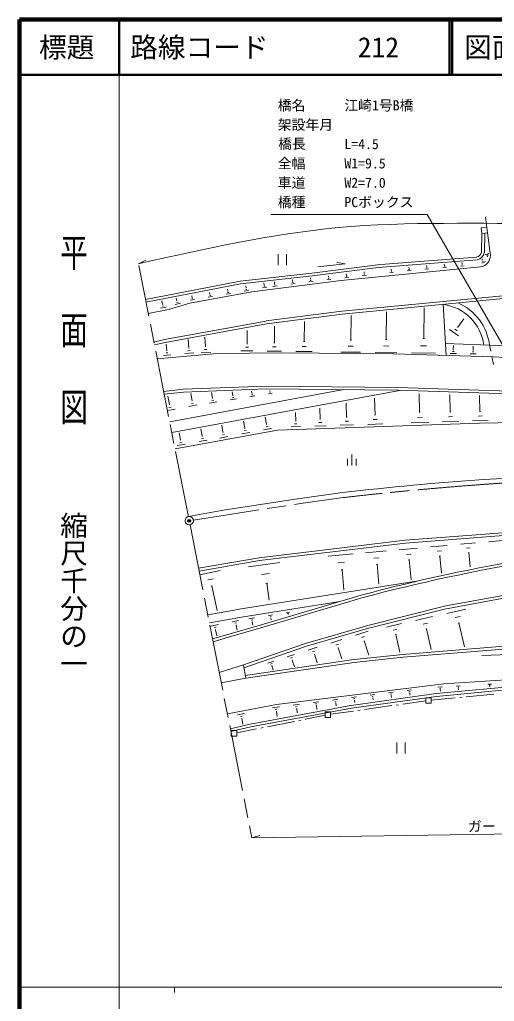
# Model space of a CAD drawing. Units: millimetres, scale not verified. Extents: x 40000 to 680000, y 20000 to 380000.
# Drawn here: x 40000 to 125852, y 202409 to 380000 of the extents above; entities that cross this region are included whole.
import ezdxf
from ezdxf.enums import TextEntityAlignment as Align

# ---------------------------------------------------------------- set-up
doc = ezdxf.new("R2010")
doc.units = ezdxf.units.MM
doc.header["$LTSCALE"] = 1000
doc.header["$PDMODE"] = 32
doc.header["$PDSIZE"] = 500
doc.linetypes.add('CHAIN', pattern=[18.5, 12, -1.5, 3.5, -1.5])
for name, color, linetype, lineweight in [('M-BGD', 7, 'Continuous', 13), ('M-BMK', 2, 'CHAIN', 13), ('M-BMK-ROW', 30, 'Continuous', 13), ('M-BMK-SRVR', 3, 'Continuous', 13), ('M-STR-HTXT', 7, 'Continuous', 13), ('M-STR-STR1', 1, 'Continuous', 13), ('M-TTL', 2, 'Continuous', 140), ('M-TTL-BAND', 7, 'Continuous', 13), ('M-TTL-LINE', 7, 'Continuous', 50)]:
    doc.layers.add(name, color=color, linetype=linetype, lineweight=lineweight)
doc.layers.add('M-OTRS', color=6, linetype='Continuous')
doc.layers.add('M-TTL-TXT', color=7, linetype='Continuous')
doc.styles.add('@ＭＳ ゴシック', font='')
doc.styles.add('ＭＳ ゴシック', font='')
doc.styles.get('@ＭＳ ゴシック').set_extended_font_data('@MS Gothic')
doc.styles.get('ＭＳ ゴシック').set_extended_font_data('MS Gothic')

msp = doc.modelspace()

# ---------------------------------------------------------------- linework, layer by layer
at = {"layer": 'M-BGD'}
for p, q in [((124606, 341447), (124234, 344341)), ((124486, 342438), (123484, 342308)), ((123484, 342308), (123615, 341316)), ((123615, 341316), (123546, 337931)), ((123615, 341316), (124606, 341447)), ((124116, 341306), (124047, 337871)), ((124606, 341447), (125139, 337341)), ((86743, 337593), (86744, 335590)), ((88245, 337594), (88246, 335591)), ((124248, 337531), (124187, 337541)), ((124248, 337511), (124258, 337551)), ((124438, 337401), (124478, 337571)), ((124588, 337100), (124738, 337782)), ((92833, 334151), (104800, 335649)), ((93904, 335283), (98881, 335846)), ((97389, 336076), (98881, 335846)), ((104820, 335649), (105331, 335689)), ((104860, 335148), (122746, 336569)), ((105331, 335689), (122615, 337059)), ((116818, 335595), (116798, 335775)), ((119942, 335656), (120112, 335676)), ((119982, 335866), (120032, 335876)), ((120012, 335866), (119992, 336037)), ((122615, 337059), (122665, 337059)), ((123567, 335918), (124228, 336239)), ((123707, 336469), (123607, 336679)), ((123687, 336459), (123727, 336479)), ((123717, 336239), (123888, 336319)), ((92843, 334151), (79875, 332713)), ((92894, 333650), (104860, 335148)), ((98172, 332792), (123357, 335257)), ((99093, 333803), (99062, 334034)), ((102237, 333955), (102417, 333975)), ((102297, 334186), (102277, 334386)), ((102277, 334175), (102327, 334186)), ((106924, 334268), (107615, 334328)), ((107164, 334498), (107334, 334508)), ((107234, 334709), (107214, 334879)), ((107214, 334709), (107254, 334719)), ((110108, 334560), (110809, 334620)), ((110349, 334790), (110529, 334810)), ((110419, 335011), (110398, 335191)), ((110399, 335001), (110439, 335011)), ((113303, 334842), (114014, 334912)), ((113553, 335082), (113723, 335102)), ((113593, 335303), (113643, 335303)), ((113613, 335303), (113603, 335503)), ((116507, 335134), (117208, 335204)), ((116748, 335374), (116928, 335384)), ((116798, 335585), (116838, 335595)), ((119702, 335426), (120393, 335486)), ((62762, 329370), (79875, 332713)), ((62852, 328879), (79955, 332212)), ((92894, 333650), (79955, 332212)), ((81969, 330781), (98172, 332792)), ((84232, 332034), (84171, 332384)), ((86104, 332285), (86064, 332595)), ((86074, 332275), (86124, 332285)), ((89039, 332156), (89820, 332247)), ((89299, 332417), (89499, 332447)), ((89369, 332667), (89339, 332958)), ((89349, 332657), (89399, 332667)), ((92303, 332548), (93064, 332639)), ((92554, 332809), (92744, 332829)), ((92623, 333049), (92593, 333320)), ((92603, 333039), (92654, 333049)), ((95548, 332930), (96289, 333021)), ((95798, 333191), (95988, 333211)), ((95868, 333431), (95838, 333672)), ((95838, 333421), (95888, 333431)), ((98782, 333323), (99513, 333413)), ((99023, 333573), (99213, 333593)), ((99073, 333803), (99113, 333813)), ((101997, 333705), (102708, 333795)), ((81969, 330781), (70774, 328712)), ((74418, 330317), (74358, 330627)), ((74388, 330316), (74438, 330327)), ((77352, 330348), (78154, 330479)), ((77673, 330889), (77612, 331219)), ((77613, 330639), (77813, 330669)), ((77643, 330889), (77693, 330899)), ((80617, 330910), (81438, 331051)), ((80947, 331461), (80887, 331822)), ((80887, 331201), (81088, 331241)), ((80917, 331461), (80967, 331471)), ((83912, 331473), (84733, 331613)), ((84172, 331773), (84382, 331803)), ((84212, 332034), (84262, 332044)), ((85764, 331754), (86555, 331855)), ((86034, 332035), (86225, 332055)), ((65857, 328500), (65736, 329131)), ((66899, 327559), (70774, 328712)), ((68150, 328461), (69081, 328732)), ((68450, 329152), (68310, 329633)), ((68420, 329142), (68480, 329162)), ((68420, 328841), (68650, 328912)), ((70874, 329233), (71635, 329364)), ((71124, 329504), (71314, 329534)), ((71184, 329754), (71134, 330025)), ((71154, 329744), (71204, 329754)), ((74108, 329786), (74889, 329916)), ((74358, 330066), (74548, 330106)), ((98285, 327243), (128027, 330122)), ((98335, 326743), (128087, 329621)), ((66899, 327559), (63264, 326836)), ((65476, 327799), (66478, 327989)), ((65797, 328169), (66047, 328219)), ((65827, 328490), (65897, 328510)), ((84575, 325494), (98275, 327243)), ((106289, 322150), (106356, 327147)), ((113079, 322293), (113146, 327851)), ((116581, 328514), (117146, 319261)), ((84555, 325484), (66200, 322111)), ((84646, 324994), (66301, 321620)), ((84646, 324994), (98335, 326743)), ((91457, 321752), (91496, 325377)), ((99889, 322017), (99947, 326473)), ((119247, 324359), (120337, 325892)), ((81122, 321377), (81151, 323770)), ((86069, 321559), (86108, 324544)), ((117715, 323958), (119368, 322787)), ((118686, 324008), (119107, 323718)), ((119196, 324399), (119297, 324319)), ((64278, 321669), (66200, 322111)), ((64378, 321178), (66301, 321620)), ((70607, 320600), (70476, 322153)), ((73612, 320852), (73491, 322565)), ((85989, 321559), (86150, 321559)), ((91357, 321752), (91547, 321752)), ((99779, 322017), (100000, 322017)), ((106169, 322150), (106419, 322150)), ((112938, 322303), (113219, 322293)), ((66472, 319697), (66812, 319727)), ((66602, 320118), (66511, 321300)), ((66562, 320108), (66652, 320118)), ((69887, 319579), (71489, 319710)), ((70447, 320110), (70848, 320140)), ((70557, 320600), (70657, 320611)), ((72811, 319750), (74553, 319861)), ((73432, 320311), (73862, 320342)), ((73551, 320852), (73662, 320852)), ((75705, 319591), (87392, 319727)), ((80031, 320104), (82184, 320075)), ((80852, 320736), (81383, 320726)), ((81062, 321377), (81192, 321377)), ((84778, 320046), (87332, 320008)), ((85739, 320798), (86380, 320788)), ((87392, 319727), (107682, 319547)), ((89936, 319979), (92920, 319940)), ((91067, 320861), (91818, 320851)), ((98058, 319873), (101663, 319824)), ((99419, 320935), (100331, 320925)), ((104277, 319795), (108243, 319747)), ((105779, 320968), (106770, 320958)), ((110867, 319708), (115223, 319650)), ((112518, 321001), (113610, 320982)), ((139368, 320553), (117015, 321404)), ((118277, 319952), (118558, 319953)), ((118387, 320293), (118457, 320283)), ((118427, 320283), (118437, 321044)), ((121883, 319894), (122153, 319894)), ((121983, 320215), (122053, 320215)), ((122023, 320215), (122032, 320906)), ((64890, 318615), (75705, 319591)), ((66001, 319246), (67343, 319367)), ((107682, 319547), (125628, 319015)), ((117857, 319622), (118978, 319602)), ((121472, 319573), (122554, 319564)), ((125628, 319015), (152138, 317515)), ((66044, 312757), (69589, 313139)), ((66145, 312266), (69630, 312638)), ((67159, 307269), (98622, 313063)), ((67520, 305297), (109057, 312948)), ((69589, 313139), (84601, 313717)), ((69630, 312638), (84611, 313216)), ((78553, 311982), (78443, 312683)), ((82018, 312404), (81948, 312815)), ((84591, 313216), (108376, 312947)), ((84601, 313717), (108386, 313448)), ((85222, 312566), (85393, 312596)), ((85252, 312786), (85303, 312796)), ((85272, 312786), (85262, 312906)), ((108376, 312947), (128556, 312306)), ((108386, 313448), (128576, 312807)), ((67087, 310374), (66806, 311876)), ((71193, 311067), (70942, 312369)), ((71233, 311077), (71143, 311057)), ((74338, 310628), (75669, 310839)), ((74878, 311539), (74717, 312531)), ((74778, 311109), (75108, 311159)), ((74838, 311529), (74918, 311539)), ((78103, 311230), (79214, 311401)), ((78473, 311631), (78743, 311671)), ((78523, 311972), (78593, 311992)), ((81658, 311793), (82549, 311934)), ((81948, 312114), (82168, 312154)), ((81988, 312394), (82048, 312404)), ((85002, 312325), (85683, 312436)), ((104282, 308479), (104181, 311543)), ((112344, 309004), (112232, 312338)), ((117882, 309066), (117780, 312161)), ((123240, 309139), (123148, 311983)), ((68119, 309533), (66737, 309272)), ((67398, 309913), (66977, 309833)), ((67137, 310384), (67037, 310364)), ((72124, 310296), (70602, 310015)), ((71463, 310646), (71083, 310576)), ((94358, 307723), (94287, 309726)), ((99135, 308096), (99054, 310599)), ((117782, 309066), (117972, 309076)), ((123150, 309129), (123330, 309139)), ((80719, 306074), (80478, 307356)), ((84654, 306797), (84423, 308079)), ((89872, 307390), (89982, 307390)), ((89922, 307390), (89881, 308913)), ((94288, 307723), (94418, 307733)), ((98855, 307365), (99456, 307385)), ((99055, 308086), (99205, 308096)), ((103962, 307648), (104653, 307668)), ((104192, 308479), (104362, 308489)), ((111974, 308032), (112775, 308062)), ((112244, 308993), (112444, 309004)), ((116441, 307223), (119435, 307324)), ((117532, 308155), (118283, 308185)), ((121889, 307406), (124703, 307497)), ((122910, 308278), (123621, 308308)), ((123181, 307006), (151281, 307520)), ((68102, 302353), (86608, 305756)), ((73028, 304678), (72798, 305960)), ((76774, 305351), (76543, 306623)), ((80619, 305593), (80980, 305664)), ((80669, 306064), (80759, 306084)), ((84084, 305775), (85556, 306046)), ((84555, 306316), (84925, 306387)), ((84614, 306787), (84705, 306807)), ((86608, 305756), (123181, 307006)), ((89101, 306338), (90814, 306389)), ((89732, 306870), (90152, 306890)), ((93377, 306481), (95410, 306542)), ((94118, 307112), (94629, 307122)), ((97984, 306623), (100367, 306704)), ((102961, 306786), (105705, 306877)), ((110813, 307040), (113987, 307142)), ((69093, 303955), (68862, 305237)), ((69043, 303945), (69143, 303965)), ((72458, 303657), (73930, 303928)), ((72929, 304208), (73299, 304278)), ((72988, 304678), (73079, 304688)), ((76203, 304319), (77675, 304600)), ((76674, 304870), (77044, 304941)), ((76734, 305341), (76824, 305351)), ((80139, 305052), (81621, 305323)), ((68513, 302934), (69995, 303205)), ((68993, 303475), (69364, 303545)), ((99273, 300536), (99274, 299334)), ((100074, 301338), (100075, 299335)), ((100876, 299335), (100876, 300537)), ((150204, 298146), (123907, 296821)), ((76427, 291192), (90279, 293320)), ((90289, 293320), (98390, 294436)), ((70512, 290126), (76530, 291210)), ((133365, 287632), (109731, 285808)), ((133395, 287132), (109781, 285308)), ((83294, 282641), (109731, 285808)), ((83364, 282140), (109781, 285308)), ((108640, 284115), (111925, 284407)), ((114328, 284619), (117323, 284891)), ((119736, 285102), (122450, 285344)), ((120828, 284382), (121499, 284442)), ((124873, 285565), (127317, 285787)), ((72369, 280743), (83294, 282641)), ((95822, 282968), (100309, 283370)), ((102572, 283572), (106347, 283904)), ((104084, 282561), (105036, 282641)), ((109963, 283235), (110784, 283315)), ((115531, 283828), (116282, 283889)), ((115892, 282957), (116082, 282967)), ((115982, 282967), (116264, 279893)), ((121149, 283591), (121319, 283611)), ((121239, 283601), (121471, 280987)), ((72469, 280252), (83364, 282140)), ((81412, 281028), (87030, 281802)), ((97625, 281767), (98747, 281867)), ((104546, 281460), (104786, 281480)), ((104666, 281470), (104988, 277885)), ((110354, 282284), (110564, 282304)), ((110464, 282294), (110786, 278668)), ((76245, 280324), (72600, 279571)), ((75024, 278842), (74042, 278641)), ((83746, 279637), (85158, 279828)), ((98167, 280455), (98447, 280485)), ((98307, 280475), (98629, 276850)), ((74894, 277600), (74654, 277539)), ((74774, 277570), (75697, 273134)), ((79723, 273336), (112148, 278469)), ((84508, 278025), (84858, 278075)), ((84688, 278045), (85100, 275011)), ((99561, 275228), (101744, 275880)), ((99702, 274747), (101885, 275399)), ((116827, 273344), (129495, 275683)), ((128794, 276083), (117098, 273935)), ((80115, 271924), (97899, 274737)), ((99561, 275228), (83500, 270453)), ((99702, 274747), (83641, 269973)), ((117088, 273935), (102979, 270403)), ((78522, 273145), (74035, 272322)), ((80115, 271924), (77401, 271422)), ((78522, 273145), (79723, 273336)), ((81447, 271624), (82488, 271795)), ((84931, 272177), (85753, 272307)), ((85282, 271976), (85482, 272017)), ((85392, 271746), (85452, 271756)), ((85422, 271746), (85473, 271436)), ((88206, 272699), (88817, 272789)), ((88466, 272549), (88617, 272569)), ((88547, 272369), (88587, 272379)), ((88567, 272379), (88577, 272339)), ((116827, 273344), (103159, 269932)), ((111591, 271308), (114685, 272001)), ((117228, 272573), (120723, 273355)), ((118771, 271822), (119642, 272023)), ((74317, 270910), (77401, 271422)), ((75939, 270580), (74597, 270309)), ((75519, 270079), (75178, 270009)), ((77632, 268778), (83500, 270453)), ((77763, 268297), (83641, 269973)), ((79604, 271313), (78422, 271072)), ((79234, 270872), (78943, 270812)), ((79194, 270491), (79124, 270481)), ((79154, 270481), (79334, 269570)), ((81887, 271374), (82148, 271414)), ((82038, 271074), (82098, 271084)), ((82068, 271084), (82168, 270473)), ((102979, 270403), (91724, 267132)), ((106334, 270124), (109047, 270736)), ((112953, 270638), (113734, 270818)), ((119332, 270851), (119553, 270901)), ((119442, 270871), (120426, 266535)), ((77632, 268778), (74899, 267966)), ((77773, 268297), (74989, 267475)), ((75469, 269648), (75389, 269628)), ((75429, 269638), (75650, 268547)), ((103109, 269912), (91874, 266652)), ((100716, 268629), (103039, 269371)), ((101808, 268209), (102389, 268399)), ((107536, 269544), (108217, 269694)), ((107977, 268783), (108147, 268813)), ((108057, 268803), (108779, 265578)), ((113454, 269777), (113645, 269827)), ((113554, 269797), (114397, 266042)), ((80469, 263261), (91724, 267132)), ((80560, 262761), (91874, 266652)), ((92165, 265931), (93817, 266452)), ((96270, 267225), (98243, 267857)), ((97202, 266865), (97693, 267025)), ((102249, 267578), (102389, 267628)), ((102319, 267608), (103141, 265005)), ((109330, 265168), (132443, 267032)), ((88380, 264727), (89732, 265159)), ((92946, 265631), (93357, 265761)), ((93257, 265180), (93357, 265210)), ((93307, 265200), (93798, 263638)), ((97573, 266334), (97693, 266374)), ((97633, 266354), (98265, 264362)), ((100478, 264222), (109330, 265168)), ((100528, 263722), (109381, 264667)), ((109371, 264667), (130501, 266370)), ((123581, 264945), (128589, 265137)), ((76093, 261917), (80469, 263261)), ((80469, 263261), (80911, 260848)), ((100468, 264222), (80821, 261339)), ((100528, 263722), (80911, 260848)), ((84875, 263614), (85947, 263955)), ((85376, 263424), (85647, 263504)), ((85577, 263134), (85647, 263154)), ((85617, 263144), (85878, 262323)), ((89011, 264477), (89352, 264588)), ((89262, 264117), (89352, 264147)), ((89312, 264127), (89703, 262895)), ((136182, 261145), (116744, 259824)), ((76465, 260035), (80911, 260848)), ((116744, 259824), (86481, 256124)), ((115333, 258081), (131105, 259550)), ((115653, 259252), (116444, 259293)), ((118937, 259434), (119678, 259485)), ((124665, 259767), (125326, 259808)), ((124926, 259587), (125086, 259597)), ((124996, 259397), (125036, 259397)), ((125016, 259397), (125026, 259297)), ((99931, 255930), (115313, 258081)), ((100001, 255439), (115383, 257580)), ((103395, 257794), (104247, 257895)), ((103746, 257574), (103956, 257604)), ((106730, 258217), (107571, 258327)), ((107081, 258006), (107291, 258027)), ((107191, 257766), (107241, 257766)), ((107211, 257766), (107261, 257386)), ((110055, 258639), (110886, 258749)), ((110395, 258429), (110606, 258459)), ((110506, 258188), (110556, 258198)), ((110536, 258198), (110576, 257828)), ((115383, 257580), (131125, 259050)), ((115963, 259032), (116163, 259042)), ((116053, 258792), (116103, 258802)), ((116073, 258802), (116094, 258502)), ((119228, 259234), (119408, 259244)), ((119308, 259014), (119358, 259014)), ((119328, 259014), (119348, 258793)), ((80123, 254889), (86481, 256124)), ((99911, 255930), (81716, 252576)), ((89446, 256005), (90587, 256156)), ((89917, 255715), (90207, 255755)), ((93061, 256467), (94122, 256608)), ((93502, 256207), (93762, 256237)), ((93642, 255897), (93702, 255907)), ((93672, 255907), (93762, 255236)), ((96596, 256920), (97567, 257051)), ((96996, 256680), (97237, 256710)), ((97127, 256399), (97187, 256409)), ((97157, 256399), (97217, 255859)), ((100031, 257362), (100922, 257473)), ((100401, 257142), (100622, 257172)), ((100522, 256882), (100572, 256892)), ((100542, 256892), (100602, 256461)), ((103856, 257334), (103916, 257334)), ((103886, 257334), (103937, 256933)), ((80123, 254889), (77569, 254417)), ((80674, 254479), (79372, 254228)), ((80263, 253998), (79933, 253938)), ((100001, 255439), (81817, 252086)), ((85731, 255533), (86972, 255693)), ((86241, 255222), (86552, 255263)), ((86412, 254862), (86482, 254872)), ((86442, 254872), (86563, 253951)), ((90067, 255384), (90137, 255395)), ((90107, 255395), (90208, 254603)), ((81716, 252576), (78101, 251733)), ((80213, 253587), (80133, 253567)), ((80173, 253577), (80374, 252536)), ((81817, 252086), (78202, 251243)), ((108236, 249244), (108237, 247241)), ((109739, 249245), (109740, 247242))]:
    msp.add_line(p, q, dxfattribs=at)
for centre, radius, start, end in [((122425, 338181), 1142, 281.99841, 347.35397), ((122425, 338181), 1642, 280.75788, 349.25873), ((123006, 337350), 2123, 279.50617, 359.69548), ((115363, 319891), 9704, 7.13161, 66.16743), ((115363, 319891), 8703, 8.21265, 81.90881), ((165717, -285850), 584184, 94.10468, 96.61629), ((184624, -34634), 321390, 99.2584, 104.94269), ((184624, -34634), 320889, 99.25997, 104.94269)]:
    msp.add_arc(centre, radius, start, end, dxfattribs=at)
at = {"layer": 'M-BMK'}
for p, q in [((70522, 290086), (61547, 335508)), ((90420, 292419), (98511, 293534)), ((71413, 289465), (90420, 292419)), ((70813, 288614), (81996, 232016))]:
    msp.add_line(p, q, dxfattribs=at)
for centre, radius, start, end in [((159377, -199958), 497157, 91.0564, 94.08389), ((165717, -285850), 583272, 94.10468, 96.61629)]:
    msp.add_arc(centre, radius, start, end, dxfattribs=at)
at = {"layer": 'M-BMK-ROW'}
for p, q in [((125752, 258010), (120777, 257517)), ((107314, 255902), (102363, 255202)), ((108502, 256070), (108106, 256014)), ((113430, 256768), (109294, 256182)), ((113431, 256337), (113430, 257339)), ((113430, 257339), (114432, 257339)), ((114432, 256338), (113431, 256337)), ((114432, 257339), (114432, 256338)), ((118786, 257320), (114432, 256888)), ((119980, 257438), (119582, 257399)), ((91663, 253452), (95245, 254165)), ((95245, 254766), (96246, 254767)), ((95245, 253765), (95245, 254766)), ((96246, 254767), (96247, 253765)), ((100383, 254921), (96247, 254336)), ((101571, 255089), (101175, 255033)), ((84797, 252086), (89701, 253062)), ((90486, 253218), (90878, 253296)), ((96247, 253765), (95245, 253765)), ((78252, 250382), (78252, 251383)), ((78252, 251383), (79253, 251383)), ((79253, 250983), (82836, 251696)), ((79253, 251383), (79254, 250382)), ((83620, 251852), (84013, 251930)), ((79254, 250382), (78252, 250382))]:
    msp.add_line(p, q, dxfattribs=at)
at = {"layer": 'M-BMK-SRVR'}
msp.add_circle((70672, 289355), 751, dxfattribs=at)
at = {"layer": 'M-OTRS'}
msp.add_point((70672, 289355), dxfattribs=at)
at = {"layer": 'M-STR-HTXT'}
for p, q in [((61487, 335838), (62828, 336500)), ((81996, 232016), (188912, 233530)), ((81996, 232016), (83448, 232428))]:
    msp.add_line(p, q, dxfattribs=at)
msp.add_lwpolyline([(127462, 321000), (113730, 344746), (85412, 344746)], dxfattribs=at)
msp.add_open_spline([(61487, 335838), (73470, 338540), (85453, 341242), (97584, 342369), (110285, 343548), (123147, 343002), (135982, 343193), (146287, 343346), (156575, 343974), (166817, 343620), (181661, 343107), (196408, 340530), (211154, 337953)], degree=3, knots=[0, 0, 0, 0, 1, 1, 1, 2, 2, 2, 3, 3, 3, 4, 4, 4, 4], dxfattribs=at)
at = {"layer": 'M-STR-STR1'}
for p, q in [((124987, 321097), (125197, 320038)), ((125393, 319057), (125685, 317586))]:
    msp.add_line(p, q, dxfattribs=at)
at = {"layer": 'M-TTL'}
for p, q in [((40000, 380000), (40000, 20000)), ((680000, 380000), (40000, 380000))]:
    msp.add_line(p, q, dxfattribs=at)
at = {"layer": 'M-TTL-BAND'}
for p, q in [((58000, 370000), (58000, 20000)), ((40000, 205000), (579000, 205000)), ((68000, 205000), (68000, 204000))]:
    msp.add_line(p, q, dxfattribs=at)
at = {"layer": 'M-TTL-LINE'}
for p, q in [((58000, 380000), (58000, 370000)), ((117750, 380000), (117750, 370000)), ((118250, 380000), (118250, 370000)), ((40000, 370000), (680000, 370000))]:
    msp.add_line(p, q, dxfattribs=at)

# ---------------------------------------------------------------- texts
at = {"layer": 'M-STR-HTXT', "style": 'ＭＳ ゴシック'}
for s, p in [('橋名', (86678, 363031)), ('江崎1号B橋', (98723, 363031)), ('架設年月', (86678, 359531)), ('橋長', (86746, 356083)), ('L=4.5', (98723, 356031)), ('全幅', (86678, 352531)), ('W1=9.5', (98723, 352531)), ('車道', (86678, 349031)), ('W2=7.0', (98723, 349031)), ('橋種', (86678, 345531)), ('PCボックス', (98723, 345531))]:
    msp.add_text(s, height=1833, dxfattribs=at).set_placement(p, align=Align.BOTTOM_LEFT)
for s, p in [('ガ', (121093, 232566)), ('ー', (123627, 232607))]:
    msp.add_text(s, height=1833, rotation=0.809, dxfattribs=at).set_placement(p, align=Align.BOTTOM_LEFT)
at = {"layer": 'M-TTL-BAND', "style": '@ＭＳ ゴシック', "width": 1.4}
msp.add_text('平  面  図', height=3666, rotation=270, dxfattribs=at).set_placement((49777, 306475), align=Align.MIDDLE_RIGHT)
at = {"layer": 'M-TTL-BAND', "style": '@ＭＳ ゴシック'}
msp.add_text('縮尺千分の一', height=3666, rotation=270, dxfattribs=at).set_placement((49777, 261030), align=Align.MIDDLE_RIGHT)
at = {"layer": 'M-TTL-TXT', "style": 'ＭＳ ゴシック'}
msp.add_text('標題', height=3666, dxfattribs=at).set_placement((48500, 375000), align=Align.MIDDLE_CENTER)
for s, p in [('路線コード', (60000, 375000)), ('212', (101142, 375000)), ('図面コード', (120380, 375000))]:
    msp.add_text(s, height=3666, dxfattribs=at).set_placement(p, align=Align.MIDDLE_LEFT)

doc.saveas('drawing.dxf')
